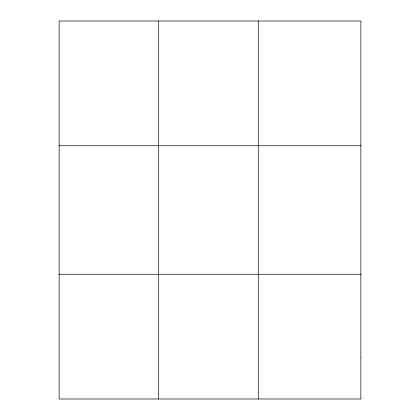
<?xml version="1.0" encoding="UTF-8"?>
<svg xmlns="http://www.w3.org/2000/svg" width="420" height="420" viewBox="0 0 420 420"><rect width="100%" height="100%" fill="white"/><g stroke="black" fill="none" stroke-linecap="round" stroke-linejoin="round"><path stroke-width="0.63" d="M158.708 21L158.708 399M258.279 21L258.279 399M59.131 145.74L360.869 145.74M59.131 274.26L360.869 274.26M360.869 357.42L360.869 399L59.131 399L59.131 21L360.869 21L360.869 357.42"/></g></svg>
